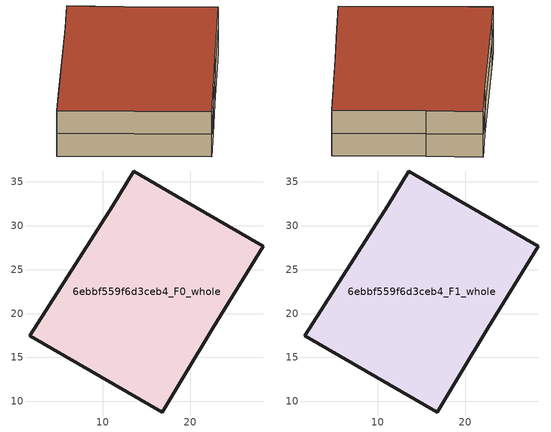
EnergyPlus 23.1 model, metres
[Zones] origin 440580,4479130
6ebbf559f6d3ceb4_F0_whole
 floor ground (EU_floor_Construction): 28.27,27.69 22.56,18.32 19.37,13.04 16.8,8.79 1.74,17.48 3.56,20.29 11.14,32.26 13.57,36.23 19.15,32.96 z0
 wall outside (EU_wall_Construction): 11.14,32.26 3.56,20.29 1.74,17.48 16.8,8.79 19.37,13.04 22.56,18.32 28.27,27.69 19.15,32.96 13.57,36.23 11.14,32.26 z0:3
6ebbf559f6d3ceb4_F1_whole
 floor to 6ebbf559f6d3ceb4_F0_whole (EU_floor_Construction): 28.27,27.69 22.56,18.32 19.37,13.04 16.8,8.79 1.74,17.48 3.56,20.29 11.14,32.26 13.57,36.23 19.15,32.96 z3
 wall outside (EU_wall_Construction): 11.14,32.26 3.56,20.29 1.74,17.48 16.8,8.79 19.37,13.04 22.56,18.32 28.27,27.69 19.15,32.96 13.57,36.23 11.14,32.26 z3:6
 roof outside (EU_roof_Construction): 19.37,13.04 22.56,18.32 28.27,27.69 19.15,32.96 13.57,36.23 11.14,32.26 3.56,20.29 1.74,17.48 16.8,8.79 z6
[Building]
EU S2 Campaign: North Axis=0; Terrain=City; Solar Distribution=FullExterior
[Site:Location]
Madrid: Latitude=40.5; Longitude=-3.5; Time Zone=1; Elevation=609
[SizingPeriod:WeatherFileDays]
AnnualSizingPeriod: Begin Month=1; Begin Day of Month=1; End Month=12; End Day of Month=31; Day of Week for Start Day=Monday; Use Weather File Daylight Saving Period=No; Use Weather File Rain and Snow Indicators=No
[MATERIAL]
EU_InternalMass_Material: Roughness=MediumRough; Thickness=0.1; Conductivity=1; Density=1800; Specific Heat=900; Thermal Absorptance=0.9; Solar Absorptance=0.7; Visible Absorptance=0.7
[MATERIAL:NOMASS] Roughness=MediumRough; Thermal Absorptance=0.9; Solar Absorptance=0.7; Visible Absorptance=0.7
Name | Thermal Resistance
EU_wall_NoMass | 0.419739
EU_roof_NoMass | 0.352165
EU_floor_NoMass | 0.608284
[CONSTRUCTION]
EU_wall_Construction: EU_wall_NoMass
EU_roof_Construction: EU_roof_NoMass
EU_floor_Construction: EU_floor_NoMass
EU_InternalMass_Construction: EU_InternalMass_Material
[ZONE] Type=1; Multiplier=1; Ceiling Height=autocalculate; Volume=1137.55; Floor Area=autocalculate; Part of Total Floor Area=Yes
6ebbf559f6d3ceb4_F0_whole; 6ebbf559f6d3ceb4_F1_whole
[INTERNALMASS] Construction=EU_InternalMass_Construction; Surface Area=379.183
Name | Zone or ZoneList
6ebbf559f6d3ceb4_F0_whole_EU_InternalMass | 6ebbf559f6d3ceb4_F0_whole
6ebbf559f6d3ceb4_F1_whole_EU_InternalMass | 6ebbf559f6d3ceb4_F1_whole
[OTHEREQUIPMENT] Fuel Type=Electricity; Design Level Calculation Method=Watts/Area; Power per Zone Floor Area=1; Fraction Latent=0; Fraction Radiant=0; Fraction Lost=0; Carbon Dioxide Generation Rate=0; EndUse Subcategory=EU_Step8_InternalGains
Name | Zone or ZoneList or Space or SpaceList | Schedule
EU_Step8_InternalGain_6ebbf559f6d3ceb4_F0_whole_f000 | 6ebbf559f6d3ceb4_F0_whole | EU_Step8_GainSchedule_6ebbf559f6d3ceb4_F0_whole_f000
EU_Step8_InternalGain_6ebbf559f6d3ceb4_F1_whole_f000 | 6ebbf559f6d3ceb4_F1_whole | EU_Step8_GainSchedule_6ebbf559f6d3ceb4_F1_whole_f000
[ZONEVENTILATION:DESIGNFLOWRATE] Schedule=EU_AlwaysOn; Design Flow Rate Calculation Method=AirChanges/Hour; Air Changes per Hour=0.703302; Ventilation Type=Natural; Fan Pressure Rise=0; Fan Total Efficiency=1; Constant Term Coefficient=1; Temperature Term Coefficient=0; Velocity Term Coefficient=0; Velocity Squared Term Coefficient=0; Minimum Indoor Temperature=-100; Maximum Indoor Temperature=100; Delta Temperature=-100; Minimum Outdoor Temperature=-100; Maximum Outdoor Temperature=100; Maximum Wind Speed=40
Name | Zone or ZoneList or Space or SpaceList
EU_ConstantAir_6ebbf559f6d3ceb4_F0_whole | 6ebbf559f6d3ceb4_F0_whole
EU_ConstantAir_6ebbf559f6d3ceb4_F1_whole | 6ebbf559f6d3ceb4_F1_whole
[HVACTEMPLATE:THERMOSTAT] Constant Heating Setpoint=20; Constant Cooling Setpoint=50
EU_HeatOnly_6ebbf559f6d3ceb4_F0_whole; EU_HeatOnly_6ebbf559f6d3ceb4_F1_whole
[HVACTEMPLATE:ZONE:IDEALLOADSAIRSYSTEM] System Availability Schedule=EU_AlwaysOn; Maximum Heating Supply Air Temperature=50; Minimum Cooling Supply Air Temperature=13; Maximum Heating Supply Air Humidity Ratio=0.0156; Minimum Cooling Supply Air Humidity Ratio=0.0077; Heating Limit=NoLimit; Cooling Limit=NoLimit; Heating Availability Schedule=EU_AlwaysOn; Cooling Availability Schedule=EU_CoolingOff; Dehumidification Control Type=ConstantSensibleHeatRatio; Cooling Sensible Heat Ratio=0.7; Dehumidification Setpoint=60; Humidification Control Type=None; Humidification Setpoint=30; Outdoor Air Method=None; Outdoor Air Flow Rate per Person=0.00944; Outdoor Air Flow Rate per Zone Floor Area=0; Outdoor Air Flow Rate per Zone=0; Demand Controlled Ventilation Type=None; Outdoor Air Economizer Type=NoEconomizer; Heat Recovery Type=None; Sensible Heat Recovery Effectiveness=0.7; Latent Heat Recovery Effectiveness=0.65
Name | Template Thermostat
6ebbf559f6d3ceb4_F0_whole | EU_HeatOnly_6ebbf559f6d3ceb4_F0_whole
6ebbf559f6d3ceb4_F1_whole | EU_HeatOnly_6ebbf559f6d3ceb4_F1_whole
[SIZING:ZONE] Zone Cooling Design Supply Air Temperature Input Method=SupplyAirTemperature; Zone Cooling Design Supply Air Temperature=13; Zone Heating Design Supply Air Temperature Input Method=SupplyAirTemperature; Zone Heating Design Supply Air Temperature=50; Zone Cooling Design Supply Air Humidity Ratio=0.008; Zone Heating Design Supply Air Humidity Ratio=0.008; Cooling Design Air Flow Method=DesignDay; Cooling Design Air Flow Rate=0; Cooling Minimum Air Flow per Zone Floor Area=0.000762; Cooling Minimum Air Flow=0; Cooling Minimum Air Flow Fraction=0.2; Heating Design Air Flow Method=DesignDay; Heating Design Air Flow Rate=0; Heating Maximum Air Flow per Zone Floor Area=0.002032; Heating Maximum Air Flow=0.141576; Heating Maximum Air Flow Fraction=0.3; Account for Dedicated Outdoor Air System=No; Dedicated Outdoor Air System Control Strategy=NeutralSupplyAir; Dedicated Outdoor Air Low Setpoint Temperature for Design=autosize; Dedicated Outdoor Air High Setpoint Temperature for Design=autosize; Zone Load Sizing Method=Sensible Load Only No Latent Load; Zone Latent Cooling Design Supply Air Humidity Ratio Input Method=HumidityRatioDifference; Zone Cooling Design Supply Air Humidity Ratio Difference=0.005; Zone Latent Heating Design Supply Air Humidity Ratio Input Method=HumidityRatioDifference; Zone Humidification Design Supply Air Humidity Ratio Difference=0.005
6ebbf559f6d3ceb4_F0_whole; 6ebbf559f6d3ceb4_F1_whole
[SCHEDULE:CONSTANT]
Name | Hourly Value
EU_AlwaysOn | 1
EU_CoolingOff | 0
[SCHEDULE:FILE] Column Number=1; Rows to Skip at Top=0; Number of Hours of Data=8760; Column Separator=Comma; Interpolate to Timestep=No; Minutes per Item=60; Adjust Schedule for Daylight Savings=Yes
Name | File
EU_Step8_GainSchedule_6ebbf559f6d3ceb4_F0_whole_f000 | C:\Users\o_iseri\Desktop\OpenUBEM\openubem\outputs\eu_evidence\EU-11\ES-MAD-BERRUGUETE\idfs\6ebbf559f6d3ceb4\6ebbf559f6d3ceb4_F0_whole_f000_gain.csv
EU_Step8_GainSchedule_6ebbf559f6d3ceb4_F1_whole_f000 | C:\Users\o_iseri\Desktop\OpenUBEM\openubem\outputs\eu_evidence\EU-11\ES-MAD-BERRUGUETE\idfs\6ebbf559f6d3ceb4\6ebbf559f6d3ceb4_F1_whole_f000_gain.csv
